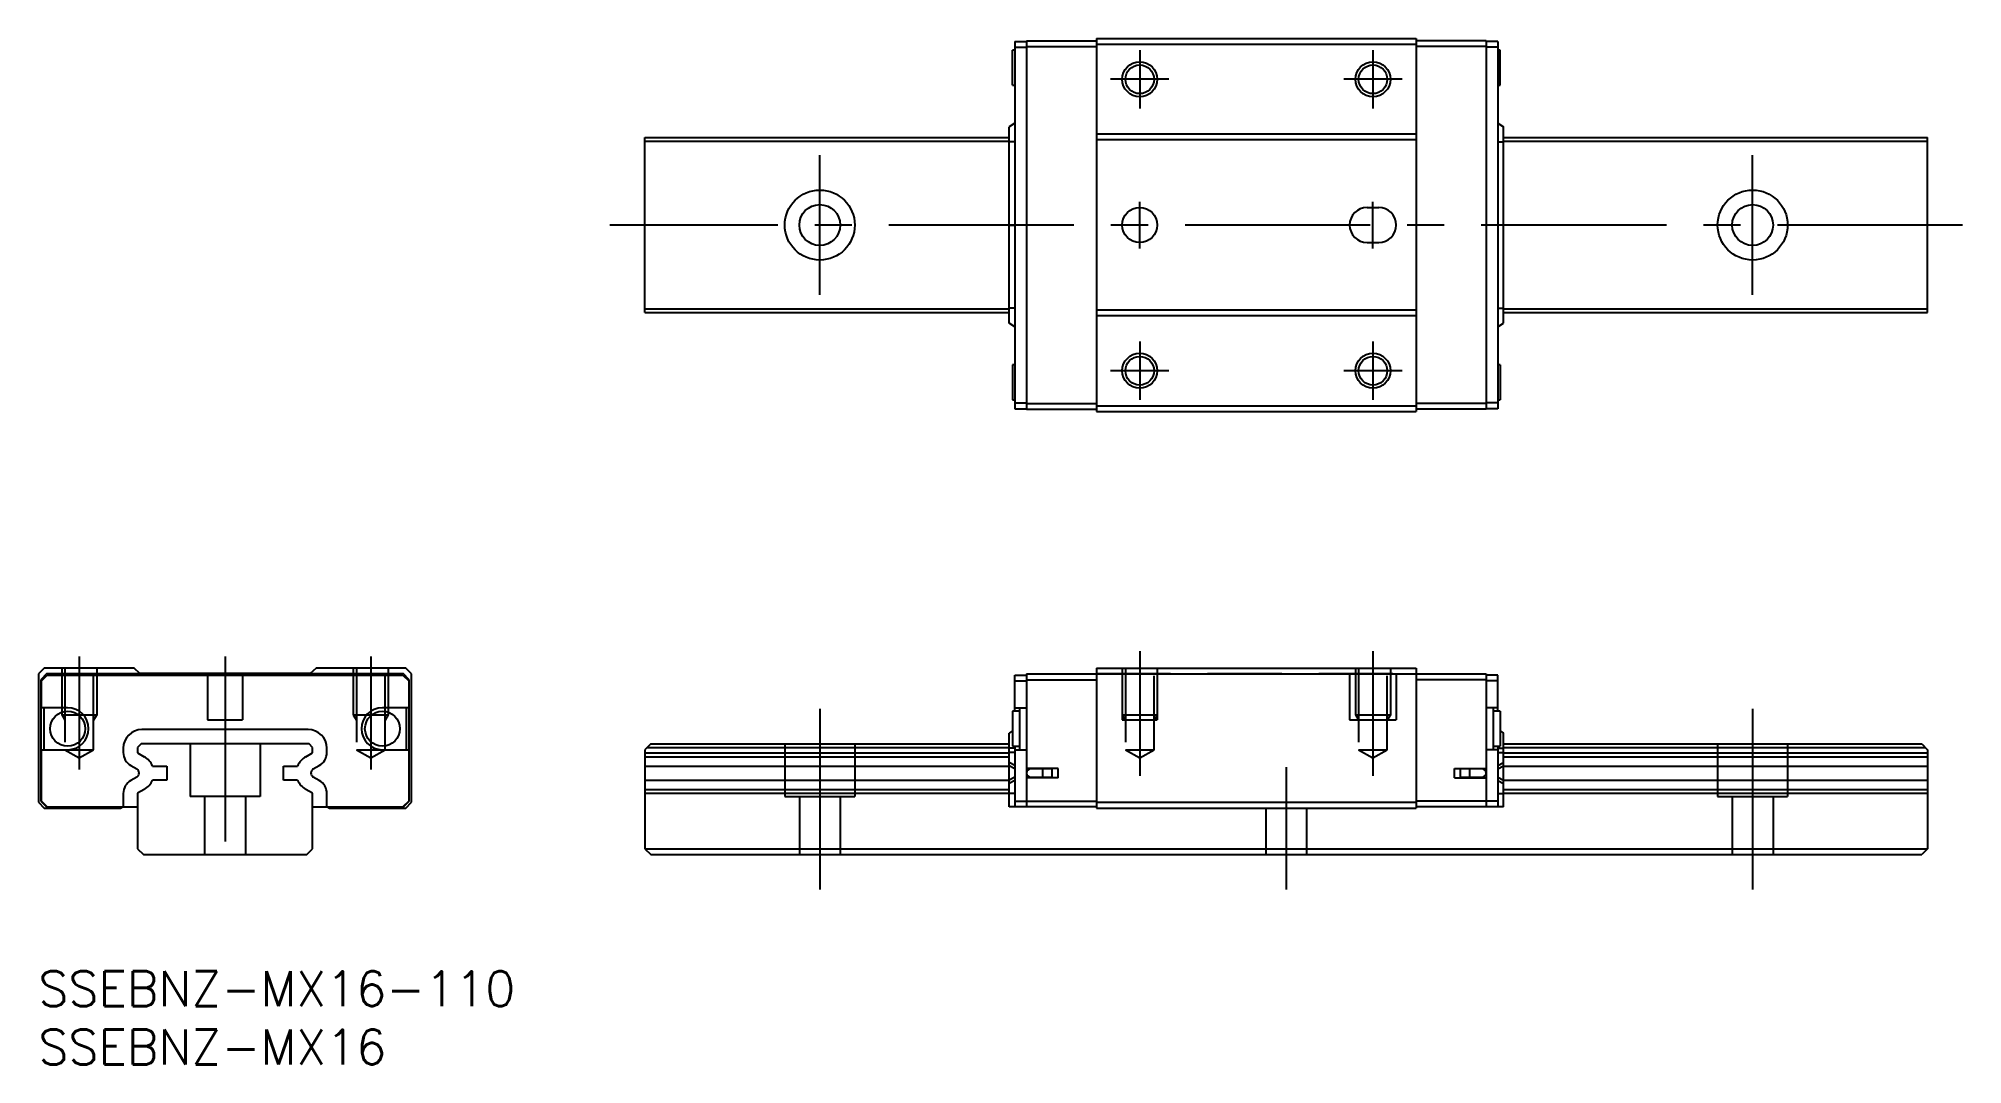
# Model space of a CAD drawing. Extents: x 0 to 165, y -8 to 80.
import ezdxf

# ---------------------------------------------------------------- set-up
doc = ezdxf.new("R2010")
doc.units = 0
doc.header["$LTSCALE"] = 0.5
doc.linetypes.add('CENTER', pattern=[50.8, 31.75, -6.35, 6.35, -6.35])
doc.linetypes.add('DASHED', pattern=[19.05, 12.7, -6.35])
for name, color, linetype in [('MSM_CENTER', 1, 'CENTER'), ('MSM_CONTINUOUS', 7, 'CONTINUOUS'), ('MSM_DASHED', 4, 'DASHED'), ('MSM_NARROW', 5, 'CONTINUOUS'), ('MSM_PART_NUMBER', 7, 'CONTINUOUS')]:
    doc.layers.add(name, color=color, linetype=linetype)
doc.styles.get("Standard").update_dxf_attribs({"font": 'txt.shx', "height": 3, "bigfont": 'bigfont.shx'})

# ---------------------------------------------------------------- blocks, each defined once
blk = doc.blocks.new('*U2')
at = {"layer": 'MSM_PART_NUMBER'}
blk.add_text('SSEBNZ-MX16-110', height=3, dxfattribs=at).set_placement((0, -3))
blk = doc.blocks.new('*U3')
at = {"layer": 'MSM_PART_NUMBER'}
blk.add_text('SSEBNZ-MX16', height=3, dxfattribs=at).set_placement((0, -8))

msp = doc.modelspace()

# ---------------------------------------------------------------- linework, layer by layer
at = {"layer": 'MSM_CENTER'}
for p, q in [((94.44, 79), (94.44, 74)), ((114.44, 79), (114.44, 74)), ((96.94, 76.5), (91.94, 76.5)), ((116.94, 76.5), (111.94, 76.5)), ((67, 58), (67, 70)), ((147, 58), (147, 70)), ((94.44, 62), (94.44, 66)), ((114.44, 62), (114.44, 66)), ((165, 64), (49, 64)), ((94.44, 54), (94.44, 49)), ((114.44, 54), (114.44, 49)), ((96.94, 51.5), (91.94, 51.5)), ((116.94, 51.5), (111.94, 51.5)), ((3.5, 27), (3.5, 17.29)), ((16, 27), (16, 8.5)), ((28.5, 27), (28.5, 17.29)), ((94.44, 27.44), (94.44, 16.76)), ((114.44, 27.44), (114.44, 16.76)), ((67, 22.5), (67, 7)), ((147, 22.5), (147, 7)), ((107, 17.5), (107, 7))]:
    msp.add_line(p, q, dxfattribs=at)
at = {"layer": 'MSM_CONTINUOUS'}
for p, q in [((83.74, 79.75), (83.74, 48.25)), ((83.74, 79.75), (84.74, 79.75)), ((83.74, 79.25), (84.74, 79.25)), ((84.74, 79.8), (84.74, 48.2)), ((84.74, 79.8), (90.74, 79.8)), ((84.74, 79.3), (90.74, 79.3)), ((90.74, 80), (90.74, 48)), ((90.74, 80), (118.14, 80)), ((90.74, 79.5), (118.14, 79.5)), ((118.14, 80), (118.14, 48)), ((124.14, 79.8), (118.14, 79.8)), ((124.14, 79.3), (118.14, 79.3)), ((124.14, 79.8), (124.14, 48.2)), ((125.14, 79.75), (124.14, 79.75)), ((125.14, 79.25), (124.14, 79.25)), ((125.14, 79.75), (125.14, 48.25)), ((83.54, 76), (83.54, 79)), ((83.74, 79), (83.54, 79)), ((125.34, 79), (125.14, 79)), ((125.34, 76), (125.34, 79)), ((83.54, 76), (83.74, 76)), ((125.14, 76), (125.34, 76)), ((83.74, 72.73), (83.24, 72.43)), ((125.14, 72.73), (125.64, 72.43)), ((52, 71.5), (83.24, 71.5)), ((52, 56.5), (52, 71.5)), ((52, 71.2), (83.24, 71.2)), ((83.24, 55.57), (83.24, 72.43)), ((83.74, 71.13), (83.24, 71.13)), ((118.14, 71.8), (90.74, 71.8)), ((118.14, 71.3), (90.74, 71.3)), ((125.14, 71.13), (125.64, 71.13)), ((125.64, 55.57), (125.64, 72.43)), ((125.64, 71.5), (162, 71.5)), ((125.64, 71.2), (162, 71.2)), ((162, 56.5), (162, 71.5)), ((113.94, 65.5), (114.94, 65.5)), ((83.24, 64), (83.74, 64)), ((125.64, 64), (125.14, 64)), ((113.94, 62.5), (114.94, 62.5)), ((52, 56.8), (83.24, 56.8)), ((52, 56.5), (83.24, 56.5)), ((83.74, 56.87), (83.24, 56.87)), ((118.14, 56.7), (90.74, 56.7)), ((118.14, 56.2), (90.74, 56.2)), ((125.14, 56.87), (125.64, 56.87)), ((125.64, 56.8), (162, 56.8)), ((125.64, 56.5), (162, 56.5)), ((83.74, 55.27), (83.24, 55.57)), ((125.14, 55.27), (125.64, 55.57)), ((83.74, 52), (83.54, 52)), ((83.54, 52), (83.54, 49)), ((125.34, 52), (125.14, 52)), ((125.34, 52), (125.34, 49)), ((83.54, 49), (83.74, 49)), ((83.74, 48.75), (84.74, 48.75)), ((83.74, 48.25), (84.74, 48.25)), ((84.74, 48.7), (90.74, 48.7)), ((84.74, 48.2), (90.74, 48.2)), ((90.74, 48.5), (118.14, 48.5)), ((90.74, 48), (118.14, 48)), ((124.14, 48.7), (118.14, 48.7)), ((124.14, 48.2), (118.14, 48.2)), ((125.14, 48.75), (124.14, 48.75)), ((125.14, 48.25), (124.14, 48.25)), ((125.14, 49), (125.34, 49)), ((0.5, 26), (0, 25.5)), ((0, 25.5), (0, 14.5)), ((0.7, 25.5), (0.2, 25)), ((0.2, 25), (0.2, 14.6)), ((0.25, 24.9), (0.75, 25.4)), ((0.25, 22.6), (0.25, 24.9)), ((8.2, 26), (0.5, 26)), ((31.3, 25.5), (0.7, 25.5)), ((0.75, 25.4), (31.25, 25.4)), ((8.7, 25.55), (8.2, 26)), ((23.3, 25.55), (8.7, 25.55)), ((23.8, 26), (23.3, 25.55)), ((31.5, 26), (23.8, 26)), ((31.25, 25.4), (31.75, 24.9)), ((31.8, 25), (31.3, 25.5)), ((32, 25.5), (31.5, 26)), ((31.75, 24.9), (31.75, 22.6)), ((31.8, 14.6), (31.8, 25)), ((32, 14.5), (32, 25.5)), ((83.74, 22.3), (83.74, 25.4)), ((83.74, 25.4), (84.74, 25.4)), ((83.74, 24.9), (84.74, 24.9)), ((84.74, 25.5), (124.14, 25.5)), ((84.74, 25.5), (84.74, 14.1)), ((84.74, 25), (90.74, 25)), ((90.74, 26), (90.74, 14)), ((90.74, 26), (118.14, 26)), ((118.14, 26), (118.14, 14)), ((124.14, 25), (118.14, 25)), ((124.14, 25.5), (124.14, 14.1)), ((125.14, 25.4), (124.14, 25.4)), ((125.14, 24.9), (124.14, 24.9)), ((125.14, 22.3), (125.14, 25.4)), ((2.5, 22.6), (0.25, 22.6)), ((0.45, 22.6), (0.45, 19)), ((31.75, 22.6), (29.5, 22.6)), ((31.55, 19), (31.55, 22.6)), ((83.54, 22.3), (83.54, 19.3)), ((84.14, 22.3), (83.54, 22.3)), ((83.74, 22.6), (84.74, 22.6)), ((84.14, 22.6), (84.14, 19)), ((125.14, 22.6), (124.14, 22.6)), ((124.74, 22.6), (124.74, 19)), ((125.34, 22.3), (124.74, 22.3)), ((125.34, 22.3), (125.34, 19.3)), ((23.13, 20.73), (8.87, 20.73)), ((83.54, 20.61), (83.24, 20.43)), ((83.24, 14.1), (83.24, 20.43)), ((125.34, 20.61), (125.64, 20.43)), ((125.64, 14.1), (125.64, 20.43)), ((0.25, 19), (2.5, 19)), ((0.25, 14.6), (0.25, 19)), ((7.27, 19.13), (7.27, 18.76)), ((8.8, 19.5), (8.5, 19.2)), ((8.5, 19.2), (8.5, 18.72)), ((8.5, 18.72), (9.06, 18.4)), ((23.2, 19.5), (8.8, 19.5)), ((22.94, 18.4), (23.5, 18.72)), ((23.5, 19.2), (23.2, 19.5)), ((23.5, 18.72), (23.5, 19.2)), ((24.73, 18.76), (24.73, 19.13)), ((29.5, 19), (31.75, 19)), ((31.75, 19), (31.75, 14.6)), ((52.5, 19.5), (52, 19)), ((52, 19), (52, 10.5)), ((52, 18.72), (83.24, 18.72)), ((52, 18.4), (83.24, 18.4)), ((52.2, 19.2), (83.24, 19.2)), ((52.5, 19.5), (83.24, 19.5)), ((83.74, 19.13), (83.24, 19.13)), ((83.74, 18.76), (83.24, 18.76)), ((83.54, 19.3), (84.14, 19.3)), ((83.74, 19.3), (83.74, 14.1)), ((83.74, 19), (84.74, 19)), ((125.14, 19), (124.14, 19)), ((124.74, 19.3), (125.34, 19.3)), ((125.14, 19.3), (125.14, 14.1)), ((125.14, 19.13), (125.64, 19.13)), ((125.14, 18.76), (125.64, 18.76)), ((125.64, 19.5), (161.5, 19.5)), ((125.64, 19.2), (161.8, 19.2)), ((125.64, 18.72), (162, 18.72)), ((125.64, 18.4), (162, 18.4)), ((161.5, 19.5), (162, 19)), ((162, 19), (162, 10.5)), ((7.92, 17.64), (8.43, 17.35)), ((8.43, 16.65), (7.92, 16.36)), ((9.78, 17.6), (11, 17.6)), ((11, 17.6), (11, 16.4)), ((21, 16.4), (21, 17.6)), ((21, 17.6), (22.22, 17.6)), ((23.57, 17.35), (24.08, 17.64)), ((24.08, 16.36), (23.57, 16.65)), ((52, 17.6), (83.24, 17.6)), ((83.74, 17.64), (83.24, 17.9)), ((83.74, 17.35), (83.24, 17.61)), ((83.74, 16.65), (83.24, 16.39)), ((87.44, 17.4), (84.74, 17.4)), ((87.44, 16.6), (84.74, 16.6)), ((86.94, 17.35), (85.09, 17.35)), ((85.09, 16.65), (86.94, 16.65)), ((85.54, 17.35), (85.54, 17.4)), ((85.54, 16.6), (85.54, 16.65)), ((86, 17.35), (86, 17.4)), ((86, 16.6), (86, 16.65)), ((86.14, 16.65), (86.14, 17.35)), ((86.94, 16.65), (86.94, 17.35)), ((87.44, 16.6), (87.44, 17.4)), ((121.44, 16.6), (121.44, 17.4)), ((121.44, 17.4), (124.14, 17.4)), ((121.44, 16.6), (124.14, 16.6)), ((123.79, 17.35), (121.94, 17.35)), ((121.94, 16.65), (121.94, 17.35)), ((121.94, 16.65), (123.79, 16.65)), ((122.74, 16.65), (122.74, 17.35)), ((122.88, 17.35), (122.88, 17.4)), ((122.88, 16.6), (122.88, 16.65)), ((123.34, 17.35), (123.34, 17.4)), ((123.34, 16.6), (123.34, 16.65)), ((125.14, 17.64), (125.64, 17.9)), ((125.14, 17.35), (125.64, 17.61)), ((125.14, 16.65), (125.64, 16.39)), ((125.64, 17.6), (162, 17.6)), ((7.27, 15.24), (7.27, 14.1)), ((9.06, 15.6), (8.5, 15.28)), ((8.5, 15.28), (8.5, 10.5)), ((11, 16.4), (9.78, 16.4)), ((22.22, 16.4), (21, 16.4)), ((23.5, 15.28), (22.94, 15.6)), ((23.5, 10.5), (23.5, 15.28)), ((24.73, 14.1), (24.73, 15.24)), ((52, 16.4), (83.24, 16.4)), ((52, 15.6), (83.24, 15.6)), ((52, 15.28), (83.24, 15.28)), ((83.74, 16.36), (83.24, 16.1)), ((83.74, 15.24), (83.24, 15.24)), ((125.14, 16.36), (125.64, 16.1)), ((125.14, 15.24), (125.64, 15.24)), ((125.64, 16.4), (162, 16.4)), ((125.64, 15.6), (162, 15.6)), ((125.64, 15.28), (162, 15.28)), ((0, 14.5), (0.5, 14)), ((0.2, 14.6), (0.7, 14.1)), ((0.75, 14.1), (0.25, 14.6)), ((0.5, 14), (7.03, 14)), ((0.7, 14.1), (8.5, 14.1)), ((7.03, 14), (7.24, 14.1)), ((23.5, 14.1), (31.3, 14.1)), ((24.76, 14.1), (24.97, 14)), ((24.97, 14), (31.5, 14)), ((31.75, 14.6), (31.25, 14.1)), ((31.3, 14.1), (31.8, 14.6)), ((31.5, 14), (32, 14.5)), ((90.74, 14.1), (83.24, 14.1)), ((83.74, 14.6), (90.74, 14.6)), ((90.74, 14.5), (118.14, 14.5)), ((90.74, 14), (118.14, 14)), ((125.14, 14.6), (118.14, 14.6)), ((125.64, 14.1), (118.14, 14.1)), ((8.5, 10.5), (9, 10)), ((9, 10), (23, 10)), ((23, 10), (23.5, 10.5)), ((52, 10.5), (162, 10.5)), ((52, 10.5), (52.5, 10)), ((52.5, 10), (161.5, 10)), ((162, 10.5), (161.5, 10))]:
    msp.add_line(p, q, dxfattribs=at)
for centre, radius in [((94.44, 76.5), 1.23), ((114.44, 76.5), 1.23), ((67, 64), 3), ((147, 64), 3), ((67, 64), 1.75), ((94.44, 64), 1.5), ((147, 64), 1.75), ((94.44, 51.5), 1.23), ((114.44, 51.5), 1.23), ((2.5, 20.8), 1.5), ((29.5, 20.8), 1.5)]:
    msp.add_circle(centre, radius, dxfattribs=at)
for centre, radius, start, end in [((113.94, 64), 1.5, 90, 270), ((114.94, 64), 1.5, 270, 90), ((2.5, 20.8), 1.8, 270, 90), ((29.5, 20.8), 1.8, 90, 270), ((8.87, 19.13), 1.6, 90, 180), ((23.13, 19.13), 1.6, 0, 90), ((8.57, 18.76), 1.3, 180, 239.9972), ((8.19, 16.88), 1.75, 24.1151, 60.0008), ((23.81, 16.88), 1.75, 119.9992, 155.8849), ((23.43, 18.76), 1.3, 300.0028, 0), ((8.23, 17), 0.4, 300.0028, 59.9972), ((23.77, 17), 0.4, 120.0028, 239.9972), ((85.09, 17), 0.35, 90, 270), ((123.79, 17), 0.35, 270, 90), ((8.57, 15.24), 1.3, 120.0028, 180), ((8.19, 17.11), 1.75, 299.9992, 335.8849), ((23.81, 17.11), 1.75, 204.1151, 240.0008), ((23.43, 15.24), 1.3, 0, 59.9972)]:
    msp.add_arc(centre, radius, start, end, dxfattribs=at)
at = {"layer": 'MSM_DASHED'}
for p, q in [((2, 26), (2, 22)), ((2.27, 26), (2.27, 19)), ((4.73, 19), (4.73, 26)), ((5, 26), (5, 22)), ((14.5, 25.55), (14.5, 21.55)), ((17.5, 25.55), (17.5, 21.55)), ((27, 26), (27, 22)), ((27.27, 26), (27.27, 19)), ((29.73, 19), (29.73, 26)), ((30, 26), (30, 22)), ((90.74, 25.55), (118.14, 25.55)), ((92.94, 26), (92.94, 21.55)), ((93.21, 26), (93.21, 19)), ((95.67, 19), (95.67, 26)), ((95.94, 26), (95.94, 21.55)), ((112.44, 25.55), (112.44, 21.55)), ((112.94, 26), (112.94, 22)), ((113.21, 26), (113.21, 19)), ((115.67, 19), (115.67, 26)), ((115.94, 26), (115.94, 22)), ((116.44, 25.55), (116.44, 21.55)), ((2, 22), (5, 22)), ((2, 22), (2.27, 21.53)), ((5, 22), (4.73, 21.53)), ((14.5, 21.55), (17.5, 21.55)), ((27, 22), (30, 22)), ((27, 22), (27.27, 21.53)), ((30, 22), (29.73, 21.53)), ((92.94, 22), (95.94, 22)), ((92.94, 22), (93.21, 21.53)), ((92.94, 21.55), (95.94, 21.55)), ((95.94, 22), (95.67, 21.53)), ((112.44, 21.55), (116.44, 21.55)), ((112.94, 22), (113.21, 21.53)), ((112.94, 22), (115.94, 22)), ((115.94, 22), (115.67, 21.53)), ((2.27, 19), (3.5, 18.29)), ((2.27, 19), (4.73, 19)), ((3.5, 18.29), (4.73, 19)), ((13, 19.5), (13, 15)), ((19, 19.5), (19, 15)), ((27.27, 19), (28.5, 18.29)), ((27.27, 19), (29.73, 19)), ((28.5, 18.29), (29.73, 19)), ((64, 19.5), (64, 15)), ((70, 19.5), (70, 15)), ((93.21, 19), (94.44, 18.29)), ((93.21, 19), (95.67, 19)), ((94.44, 18.29), (95.67, 19)), ((113.21, 19), (114.44, 18.29)), ((113.21, 19), (115.67, 19)), ((114.44, 18.29), (115.67, 19)), ((144, 19.5), (144, 15)), ((150, 19.5), (150, 15)), ((19, 15), (13, 15)), ((14.25, 15), (14.25, 10)), ((17.75, 15), (17.75, 10)), ((64, 15), (70, 15)), ((65.25, 15), (65.25, 10)), ((68.75, 15), (68.75, 10)), ((144, 15), (150, 15)), ((145.25, 15), (145.25, 10)), ((148.75, 15), (148.75, 10)), ((105.25, 14), (105.25, 10)), ((108.75, 14), (108.75, 10))]:
    msp.add_line(p, q, dxfattribs=at)
at = {"layer": 'MSM_NARROW'}
for centre in [(94.44, 76.5), (114.44, 76.5), (94.44, 51.5), (114.44, 51.5)]:
    msp.add_circle(centre, 1.5, dxfattribs=at)

# ---------------------------------------------------------------- block references
at = {"layer": 'MSM_CONTINUOUS'}
for name in ['*U2', '*U3']:
    msp.add_blockref(name, (0, 0), dxfattribs=at)

doc.saveas('drawing.dxf')
